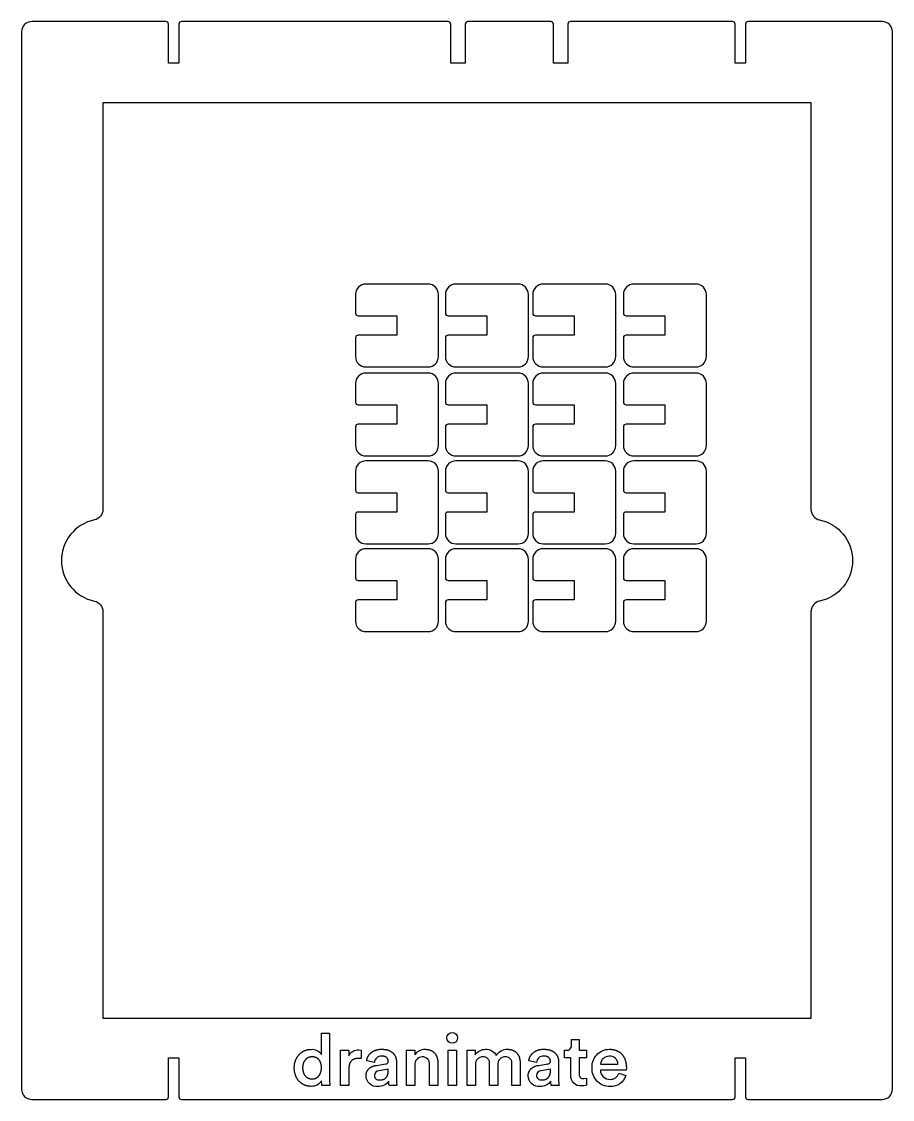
# Model space of a CAD drawing. Extents: x -4423 to 2541, y -1262 to 980.
# Drawn here: x 948.6 to 1215.3, y -511.1 to -180.9 of the extents above; entities that cross this region are included whole.
import ezdxf

# ---------------------------------------------------------------- set-up
doc = ezdxf.new("R2010")
doc.units = 0
for name, color, linetype in [('FAB$LOGO$LOGO_LINES', 7, 'CONTINUOUS'), ('FAB$SURFACE-2', 5, 'CONTINUOUS'), ('FAB$WEDGE', 5, 'CONTINUOUS')]:
    doc.layers.add(name, color=color, linetype=linetype)

msp = doc.modelspace()

# ---------------------------------------------------------------- linework, layer by layer
at = {"layer": 'FAB$LOGO$LOGO_LINES', "color": 7}
for points in [[(1042.88, -504.82, 0.028028), (1042.99, -506.79), (1040.53, -506.79), (1040.42, -505.4, -0.270503), (1037.26, -507.06), (1037.11, -507.06), (1036.97, -507.05), (1036.83, -507.04), (1036.69, -507.03), (1036.55, -507.01), (1036.41, -506.99), (1036.28, -506.97), (1036.15, -506.95), (1036.01, -506.92), (1035.88, -506.88), (1035.76, -506.85), (1035.63, -506.81), (1035.5, -506.77), (1035.38, -506.72), (1035.26, -506.68), (1035.14, -506.63), (1035.02, -506.57), (1034.91, -506.52), (1034.79, -506.46), (1034.68, -506.39), (1034.57, -506.33), (1034.47, -506.26), (1034.36, -506.19), (1034.26, -506.12), (1034.16, -506.04), (1034.06, -505.96), (1033.96, -505.88), (1033.86, -505.79), (1033.77, -505.71), (1033.68, -505.62), (1033.59, -505.53), (1033.51, -505.43), (1033.42, -505.34), (1033.34, -505.24), (1033.26, -505.14), (1033.18, -505.03), (1033.11, -504.93), (1033.04, -504.82), (1032.97, -504.71), (1032.9, -504.6), (1032.84, -504.48), (1032.77, -504.37), (1032.71, -504.25), (1032.66, -504.13), (1032.6, -504.01), (1032.55, -503.88), (1032.5, -503.76), (1032.45, -503.63), (1032.41, -503.5), (1032.37, -503.37), (1032.33, -503.24), (1032.29, -503.1), (1032.26, -502.97), (1032.23, -502.83), (1032.2, -502.69), (1032.17, -502.55), (1032.15, -502.41), (1032.13, -502.26), (1032.12, -502.12), (1032.1, -501.97), (1032.09, -501.82), (1032.09, -501.67), (1032.08, -501.52), (1032.08, -501.37), (1032.08, -501.22), (1032.09, -501.08), (1032.09, -500.94), (1032.1, -500.8), (1032.12, -500.65), (1032.13, -500.51), (1032.15, -500.38), (1032.18, -500.24), (1032.2, -500.1), (1032.23, -499.97), (1032.26, -499.83), (1032.29, -499.7), (1032.33, -499.57), (1032.37, -499.44), (1032.41, -499.31), (1032.45, -499.18), (1032.5, -499.06), (1032.55, -498.93), (1032.6, -498.81), (1032.66, -498.69), (1032.72, -498.57), (1032.78, -498.45), (1032.84, -498.34), (1032.9, -498.22), (1032.97, -498.11), (1033.04, -498), (1033.11, -497.89), (1033.19, -497.79), (1033.26, -497.68), (1033.34, -497.58), (1033.43, -497.48), (1033.51, -497.39), (1033.59, -497.29), (1033.68, -497.2), (1033.77, -497.11), (1033.87, -497.02), (1033.96, -496.94), (1034.06, -496.85), (1034.16, -496.77), (1034.26, -496.7), (1034.36, -496.62), (1034.46, -496.55), (1034.57, -496.48), (1034.68, -496.41), (1034.79, -496.35), (1034.9, -496.29), (1035.02, -496.23), (1035.13, -496.17), (1035.25, -496.12), (1035.37, -496.07), (1035.49, -496.03), (1035.61, -495.98), (1035.74, -495.94), (1035.86, -495.91), (1035.99, -495.87), (1036.12, -495.84), (1036.25, -495.82), (1036.39, -495.79), (1036.52, -495.77), (1036.66, -495.76), (1036.79, -495.74), (1036.93, -495.73), (1037.07, -495.73), (1037.21, -495.73, -0.290587), (1040.38, -497.28), (1040.38, -490.77), (1042.88, -490.77)], [(1119.35, -496.01), (1121.58, -496.01), (1121.58, -498.29), (1119.35, -498.29), (1119.35, -503.3, 0.524339), (1120.72, -504.65), (1121.61, -504.56), (1121.61, -506.68, -0.099392), (1120.04, -506.92, -0.466482), (1116.8, -503.72), (1116.8, -498.29), (1114.81, -498.29), (1114.81, -496.01), (1115.37, -496.01, 0.472783), (1117.03, -494.33), (1117.03, -492.72), (1119.35, -492.72)], [(1052.55, -498.56), (1051.71, -498.49), (1051.61, -498.49), (1051.52, -498.5), (1051.43, -498.5), (1051.35, -498.51), (1051.26, -498.51), (1051.17, -498.52), (1051.09, -498.53), (1051.01, -498.55), (1050.93, -498.56), (1050.85, -498.58), (1050.77, -498.59), (1050.7, -498.61), (1050.63, -498.63), (1050.55, -498.66), (1050.48, -498.68), (1050.41, -498.7), (1050.35, -498.73), (1050.28, -498.76), (1050.21, -498.79), (1050.15, -498.82), (1050.09, -498.85), (1050.03, -498.89), (1049.97, -498.93), (1049.91, -498.96), (1049.86, -499), (1049.8, -499.04), (1049.75, -499.09), (1049.7, -499.13), (1049.65, -499.18), (1049.6, -499.22), (1049.56, -499.27), (1049.51, -499.32), (1049.47, -499.37), (1049.42, -499.42), (1049.38, -499.48), (1049.34, -499.53), (1049.31, -499.59), (1049.27, -499.65), (1049.23, -499.71), (1049.2, -499.77), (1049.17, -499.83), (1049.14, -499.9), (1049.11, -499.96), (1049.08, -500.03), (1049.05, -500.1), (1049.03, -500.17), (1049, -500.24), (1048.98, -500.31), (1048.96, -500.39), (1048.94, -500.46), (1048.92, -500.54), (1048.9, -500.62), (1048.89, -500.7), (1048.87, -500.78), (1048.86, -500.86), (1048.85, -500.94), (1048.83, -501.11), (1048.82, -501.29), (1048.81, -501.47), (1048.81, -501.66), (1048.81, -506.79), (1046.24, -506.79), (1046.24, -496.01), (1048.74, -496.01), (1048.74, -497.74, -0.304355), (1051.86, -495.88), (1052.55, -495.95)], [(1057.3, -500.62), (1060.07, -500.2, 0.440904), (1060.87, -499.42), (1060.87, -499.38), (1060.86, -499.34), (1060.86, -499.3), (1060.86, -499.25), (1060.86, -499.21), (1060.85, -499.17), (1060.84, -499.13), (1060.84, -499.09), (1060.83, -499.05), (1060.82, -499.01), (1060.81, -498.97), (1060.8, -498.93), (1060.79, -498.9), (1060.78, -498.86), (1060.76, -498.82), (1060.75, -498.78), (1060.73, -498.75), (1060.72, -498.71), (1060.7, -498.68), (1060.68, -498.64), (1060.66, -498.61), (1060.64, -498.57), (1060.62, -498.54), (1060.6, -498.51), (1060.57, -498.47), (1060.55, -498.44), (1060.52, -498.41), (1060.5, -498.38), (1060.47, -498.35), (1060.44, -498.32), (1060.41, -498.29), (1060.38, -498.26), (1060.35, -498.24), (1060.32, -498.21), (1060.28, -498.18), (1060.25, -498.16), (1060.21, -498.13), (1060.17, -498.11), (1060.14, -498.09), (1060.1, -498.06), (1060.06, -498.04), (1060.02, -498.02), (1059.97, -498), (1059.93, -497.98), (1059.89, -497.96), (1059.84, -497.95), (1059.79, -497.93), (1059.75, -497.91), (1059.7, -497.9), (1059.65, -497.88), (1059.6, -497.87), (1059.54, -497.86), (1059.49, -497.85), (1059.44, -497.84), (1059.38, -497.83), (1059.32, -497.82), (1059.27, -497.81), (1059.21, -497.8), (1059.15, -497.8), (1059.09, -497.79), (1058.96, -497.79), (1058.83, -497.79, 0.416501), (1056.62, -499.73), (1054.27, -499.2), (1054.28, -499.11), (1054.3, -499.03), (1054.31, -498.94), (1054.33, -498.86), (1054.35, -498.77), (1054.37, -498.68), (1054.39, -498.6), (1054.42, -498.52), (1054.44, -498.43), (1054.47, -498.35), (1054.5, -498.27), (1054.54, -498.19), (1054.57, -498.11), (1054.61, -498.03), (1054.65, -497.95), (1054.69, -497.87), (1054.74, -497.79), (1054.78, -497.71), (1054.83, -497.64), (1054.88, -497.56), (1054.93, -497.49), (1054.98, -497.41), (1055.04, -497.34), (1055.1, -497.27), (1055.15, -497.2), (1055.22, -497.13), (1055.28, -497.06), (1055.34, -497), (1055.41, -496.93), (1055.48, -496.87), (1055.55, -496.81), (1055.62, -496.74), (1055.69, -496.68), (1055.77, -496.63), (1055.85, -496.57), (1055.93, -496.51), (1056.01, -496.46), (1056.09, -496.41), (1056.17, -496.36), (1056.26, -496.31), (1056.35, -496.26), (1056.44, -496.21), (1056.53, -496.17), (1056.62, -496.12), (1056.71, -496.08), (1056.81, -496.04), (1056.91, -496.01), (1057.01, -495.97), (1057.11, -495.94), (1057.21, -495.91), (1057.32, -495.88), (1057.42, -495.85), (1057.53, -495.82), (1057.64, -495.8), (1057.75, -495.78), (1057.86, -495.76), (1057.97, -495.74), (1058.09, -495.73), (1058.2, -495.71), (1058.32, -495.7), (1058.44, -495.69), (1058.56, -495.69), (1058.68, -495.68), (1058.81, -495.68), (1058.96, -495.68), (1059.11, -495.69), (1059.26, -495.69), (1059.41, -495.7), (1059.55, -495.72), (1059.69, -495.73), (1059.83, -495.75), (1059.96, -495.77), (1060.09, -495.79), (1060.22, -495.81), (1060.34, -495.84), (1060.46, -495.87), (1060.58, -495.9), (1060.7, -495.94), (1060.81, -495.97), (1060.92, -496.01), (1061.03, -496.05), (1061.14, -496.09), (1061.24, -496.14), (1061.34, -496.18), (1061.44, -496.23), (1061.53, -496.28), (1061.63, -496.34), (1061.72, -496.39), (1061.8, -496.45), (1061.89, -496.51), (1061.97, -496.57), (1062.05, -496.63), (1062.13, -496.69), (1062.2, -496.76), (1062.27, -496.82), (1062.34, -496.89), (1062.41, -496.96), (1062.48, -497.03), (1062.54, -497.11), (1062.6, -497.18), (1062.66, -497.26), (1062.71, -497.33), (1062.76, -497.41), (1062.82, -497.49), (1062.86, -497.57), (1062.91, -497.66), (1062.95, -497.74), (1063, -497.82), (1063.03, -497.91), (1063.07, -498), (1063.11, -498.09), (1063.14, -498.18), (1063.17, -498.27), (1063.2, -498.36), (1063.23, -498.45), (1063.25, -498.54), (1063.27, -498.64), (1063.29, -498.73), (1063.31, -498.82), (1063.33, -498.92), (1063.34, -499.02), (1063.36, -499.11), (1063.37, -499.21), (1063.37, -499.31), (1063.38, -499.41), (1063.39, -499.51), (1063.39, -499.61), (1063.39, -499.71), (1063.39, -505.07, 0.044256), (1063.52, -506.79), (1061.13, -506.79, -0.057621), (1061.02, -505.42, -0.265506), (1057.7, -507.12, -0.427996), (1054.05, -503.87), (1054.05, -503.78), (1054.06, -503.69), (1054.06, -503.61), (1054.07, -503.52), (1054.08, -503.43), (1054.09, -503.35), (1054.1, -503.27), (1054.12, -503.19), (1054.13, -503.11), (1054.15, -503.03), (1054.17, -502.95), (1054.19, -502.88), (1054.22, -502.8), (1054.24, -502.73), (1054.27, -502.66), (1054.3, -502.59), (1054.33, -502.52), (1054.37, -502.45), (1054.4, -502.38), (1054.44, -502.32), (1054.47, -502.25), (1054.51, -502.19), (1054.55, -502.13), (1054.6, -502.07), (1054.64, -502.01), (1054.69, -501.95), (1054.73, -501.89), (1054.78, -501.83), (1054.83, -501.78), (1054.88, -501.73), (1054.93, -501.67), (1054.99, -501.62), (1055.04, -501.57), (1055.1, -501.52), (1055.16, -501.48), (1055.22, -501.43), (1055.28, -501.38), (1055.34, -501.34), (1055.4, -501.3), (1055.47, -501.26), (1055.53, -501.22), (1055.6, -501.18), (1055.67, -501.14), (1055.74, -501.1), (1055.81, -501.07), (1055.88, -501.03), (1055.95, -501), (1056.02, -500.97), (1056.09, -500.94), (1056.17, -500.91), (1056.25, -500.88), (1056.32, -500.85), (1056.48, -500.8), (1056.64, -500.75), (1056.8, -500.71), (1056.96, -500.68), (1057.13, -500.64)], [(1069.05, -506.79), (1066.49, -506.79), (1066.49, -496.01), (1068.99, -496.01), (1068.99, -497.45, -0.272827), (1072.17, -495.7), (1072.3, -495.71), (1072.42, -495.71), (1072.54, -495.72), (1072.65, -495.73), (1072.77, -495.74), (1072.88, -495.75), (1072.99, -495.77), (1073.1, -495.79), (1073.2, -495.81), (1073.31, -495.84), (1073.41, -495.87), (1073.51, -495.9), (1073.61, -495.93), (1073.71, -495.96), (1073.8, -496), (1073.89, -496.04), (1073.98, -496.08), (1074.07, -496.12), (1074.16, -496.17), (1074.24, -496.22), (1074.33, -496.27), (1074.41, -496.32), (1074.49, -496.38), (1074.56, -496.43), (1074.64, -496.49), (1074.71, -496.55), (1074.78, -496.61), (1074.85, -496.68), (1074.92, -496.74), (1074.98, -496.81), (1075.05, -496.88), (1075.11, -496.95), (1075.17, -497.03), (1075.23, -497.1), (1075.28, -497.18), (1075.33, -497.26), (1075.39, -497.33), (1075.44, -497.42), (1075.48, -497.5), (1075.53, -497.58), (1075.57, -497.67), (1075.62, -497.76), (1075.66, -497.85), (1075.7, -497.94), (1075.73, -498.03), (1075.77, -498.12), (1075.8, -498.21), (1075.83, -498.31), (1075.86, -498.41), (1075.89, -498.5), (1075.91, -498.6), (1075.93, -498.7), (1075.96, -498.8), (1075.98, -498.91), (1075.99, -499.01), (1076.01, -499.11), (1076.02, -499.22), (1076.04, -499.32), (1076.05, -499.43), (1076.05, -499.54), (1076.06, -499.76), (1076.07, -499.98), (1076.07, -506.79), (1073.5, -506.79), (1073.5, -500.42, 0.480928), (1071.29, -498.03, 0.450128), (1069.05, -500.57)], [(1085.05, -506.79), (1085.05, -496.01), (1087.51, -496.01), (1087.51, -497.39, -0.261725), (1090.69, -495.7, -0.302787), (1093.93, -497.61, -0.284526), (1097.42, -495.7), (1097.51, -495.71), (1097.6, -495.71), (1097.69, -495.71), (1097.79, -495.72), (1097.88, -495.73), (1097.97, -495.74), (1098.06, -495.75), (1098.14, -495.76), (1098.23, -495.78), (1098.32, -495.8), (1098.41, -495.82), (1098.5, -495.84), (1098.58, -495.86), (1098.67, -495.89), (1098.75, -495.91), (1098.84, -495.94), (1098.92, -495.97), (1099, -496.01), (1099.09, -496.04), (1099.17, -496.08), (1099.25, -496.12), (1099.33, -496.16), (1099.4, -496.2), (1099.48, -496.25), (1099.56, -496.29), (1099.63, -496.34), (1099.71, -496.39), (1099.78, -496.45), (1099.85, -496.5), (1099.92, -496.56), (1099.99, -496.62), (1100.05, -496.68), (1100.12, -496.74), (1100.18, -496.81), (1100.25, -496.88), (1100.31, -496.95), (1100.37, -497.02), (1100.43, -497.09), (1100.48, -497.17), (1100.54, -497.25), (1100.59, -497.33), (1100.64, -497.41), (1100.69, -497.5), (1100.74, -497.58), (1100.78, -497.67), (1100.83, -497.76), (1100.87, -497.86), (1100.91, -497.95), (1100.94, -498.05), (1100.98, -498.15), (1101.01, -498.26), (1101.04, -498.36), (1101.07, -498.47), (1101.1, -498.58), (1101.12, -498.69), (1101.14, -498.8), (1101.16, -498.92), (1101.18, -499.04), (1101.19, -499.16), (1101.21, -499.28), (1101.22, -499.41), (1101.22, -499.54), (1101.23, -499.67), (1101.23, -499.8), (1101.23, -506.79), (1098.75, -506.79), (1098.75, -500.22, 0.472233), (1096.67, -498.01, 0.433881), (1094.43, -500.4), (1094.43, -506.79), (1091.91, -506.79), (1091.91, -500.22, 0.472633), (1089.83, -498.01, 0.444587), (1087.6, -500.4), (1087.6, -506.79)], [(1106.96, -500.62), (1109.72, -500.2, 0.440904), (1110.52, -499.42), (1110.52, -499.38), (1110.52, -499.34), (1110.52, -499.3), (1110.51, -499.25), (1110.51, -499.21), (1110.5, -499.17), (1110.5, -499.13), (1110.49, -499.09), (1110.48, -499.05), (1110.47, -499.01), (1110.46, -498.97), (1110.45, -498.93), (1110.44, -498.9), (1110.43, -498.86), (1110.42, -498.82), (1110.4, -498.78), (1110.39, -498.75), (1110.37, -498.71), (1110.35, -498.68), (1110.33, -498.64), (1110.31, -498.61), (1110.29, -498.57), (1110.27, -498.54), (1110.25, -498.51), (1110.23, -498.47), (1110.2, -498.44), (1110.18, -498.41), (1110.15, -498.38), (1110.12, -498.35), (1110.09, -498.32), (1110.06, -498.29), (1110.03, -498.26), (1110, -498.24), (1109.97, -498.21), (1109.94, -498.18), (1109.9, -498.16), (1109.87, -498.13), (1109.83, -498.11), (1109.79, -498.09), (1109.75, -498.06), (1109.71, -498.04), (1109.67, -498.02), (1109.63, -498), (1109.58, -497.98), (1109.54, -497.96), (1109.49, -497.95), (1109.45, -497.93), (1109.4, -497.91), (1109.35, -497.9), (1109.3, -497.88), (1109.25, -497.87), (1109.2, -497.86), (1109.15, -497.85), (1109.09, -497.84), (1109.04, -497.83), (1108.98, -497.82), (1108.92, -497.81), (1108.86, -497.8), (1108.8, -497.8), (1108.74, -497.79), (1108.61, -497.79), (1108.48, -497.79, 0.416501), (1106.27, -499.73), (1103.93, -499.2), (1103.94, -499.11), (1103.95, -499.03), (1103.96, -498.94), (1103.98, -498.86), (1104, -498.77), (1104.02, -498.68), (1104.04, -498.6), (1104.07, -498.52), (1104.1, -498.43), (1104.13, -498.35), (1104.16, -498.27), (1104.19, -498.19), (1104.23, -498.11), (1104.26, -498.03), (1104.3, -497.95), (1104.35, -497.87), (1104.39, -497.79), (1104.43, -497.71), (1104.48, -497.64), (1104.53, -497.56), (1104.58, -497.49), (1104.64, -497.41), (1104.69, -497.34), (1104.75, -497.27), (1104.81, -497.2), (1104.87, -497.13), (1104.93, -497.06), (1105, -497), (1105.06, -496.93), (1105.13, -496.87), (1105.2, -496.81), (1105.27, -496.74), (1105.35, -496.68), (1105.42, -496.63), (1105.5, -496.57), (1105.58, -496.51), (1105.66, -496.46), (1105.74, -496.41), (1105.83, -496.36), (1105.91, -496.31), (1106, -496.26), (1106.09, -496.21), (1106.18, -496.17), (1106.27, -496.12), (1106.37, -496.08), (1106.46, -496.04), (1106.56, -496.01), (1106.66, -495.97), (1106.76, -495.94), (1106.86, -495.91), (1106.97, -495.88), (1107.07, -495.85), (1107.18, -495.82), (1107.29, -495.8), (1107.4, -495.78), (1107.51, -495.76), (1107.63, -495.74), (1107.74, -495.73), (1107.86, -495.71), (1107.98, -495.7), (1108.1, -495.69), (1108.22, -495.69), (1108.34, -495.68), (1108.46, -495.68), (1108.62, -495.68), (1108.77, -495.69), (1108.92, -495.69), (1109.06, -495.7), (1109.2, -495.72), (1109.34, -495.73), (1109.48, -495.75), (1109.61, -495.77), (1109.74, -495.79), (1109.87, -495.81), (1110, -495.84), (1110.12, -495.87), (1110.24, -495.9), (1110.35, -495.94), (1110.47, -495.97), (1110.58, -496.01), (1110.69, -496.05), (1110.79, -496.09), (1110.9, -496.14), (1111, -496.18), (1111.09, -496.23), (1111.19, -496.28), (1111.28, -496.34), (1111.37, -496.39), (1111.46, -496.45), (1111.54, -496.51), (1111.62, -496.57), (1111.7, -496.63), (1111.78, -496.69), (1111.86, -496.76), (1111.93, -496.82), (1112, -496.89), (1112.06, -496.96), (1112.13, -497.03), (1112.19, -497.11), (1112.25, -497.18), (1112.31, -497.26), (1112.37, -497.33), (1112.42, -497.41), (1112.47, -497.49), (1112.52, -497.57), (1112.56, -497.66), (1112.61, -497.74), (1112.65, -497.82), (1112.69, -497.91), (1112.73, -498), (1112.76, -498.09), (1112.79, -498.18), (1112.82, -498.27), (1112.85, -498.36), (1112.88, -498.45), (1112.9, -498.54), (1112.93, -498.64), (1112.95, -498.73), (1112.97, -498.82), (1112.98, -498.92), (1113, -499.02), (1113.01, -499.11), (1113.02, -499.21), (1113.03, -499.31), (1113.03, -499.41), (1113.04, -499.51), (1113.04, -499.61), (1113.04, -499.71), (1113.04, -505.07, 0.044256), (1113.18, -506.79), (1110.79, -506.79, -0.057621), (1110.68, -505.42, -0.265506), (1107.36, -507.12, -0.427996), (1103.7, -503.87), (1103.71, -503.78), (1103.71, -503.69), (1103.71, -503.61), (1103.72, -503.52), (1103.73, -503.43), (1103.74, -503.35), (1103.75, -503.27), (1103.77, -503.19), (1103.79, -503.11), (1103.8, -503.03), (1103.83, -502.95), (1103.85, -502.88), (1103.87, -502.8), (1103.9, -502.73), (1103.93, -502.66), (1103.95, -502.59), (1103.99, -502.52), (1104.02, -502.45), (1104.05, -502.38), (1104.09, -502.32), (1104.13, -502.25), (1104.17, -502.19), (1104.21, -502.13), (1104.25, -502.07), (1104.29, -502.01), (1104.34, -501.95), (1104.39, -501.89), (1104.43, -501.83), (1104.48, -501.78), (1104.54, -501.73), (1104.59, -501.67), (1104.64, -501.62), (1104.7, -501.57), (1104.75, -501.52), (1104.81, -501.48), (1104.87, -501.43), (1104.93, -501.38), (1104.99, -501.34), (1105.06, -501.3), (1105.12, -501.26), (1105.19, -501.22), (1105.25, -501.18), (1105.32, -501.14), (1105.39, -501.1), (1105.46, -501.07), (1105.53, -501.03), (1105.6, -501), (1105.67, -500.97), (1105.75, -500.94), (1105.82, -500.91), (1105.9, -500.88), (1105.98, -500.85), (1106.13, -500.8), (1106.29, -500.75), (1106.45, -500.71), (1106.62, -500.68), (1106.79, -500.64)], [(1133.64, -503.72, -0.34179), (1128.78, -507.12, -0.436662), (1123.27, -501.35, -0.420381), (1128.51, -495.68), (1128.66, -495.68), (1128.82, -495.69), (1128.97, -495.7), (1129.12, -495.71), (1129.26, -495.72), (1129.41, -495.74), (1129.55, -495.76), (1129.69, -495.78), (1129.83, -495.81), (1129.96, -495.84), (1130.1, -495.87), (1130.23, -495.91), (1130.36, -495.95), (1130.49, -495.99), (1130.61, -496.03), (1130.73, -496.08), (1130.85, -496.13), (1130.97, -496.18), (1131.09, -496.24), (1131.2, -496.29), (1131.31, -496.36), (1131.42, -496.42), (1131.53, -496.49), (1131.64, -496.56), (1131.74, -496.63), (1131.84, -496.7), (1131.94, -496.78), (1132.03, -496.86), (1132.12, -496.94), (1132.21, -497.03), (1132.3, -497.11), (1132.39, -497.2), (1132.47, -497.3), (1132.55, -497.39), (1132.63, -497.49), (1132.71, -497.59), (1132.78, -497.69), (1132.85, -497.8), (1132.92, -497.9), (1132.99, -498.01), (1133.05, -498.12), (1133.11, -498.24), (1133.17, -498.35), (1133.22, -498.47), (1133.28, -498.59), (1133.33, -498.72), (1133.38, -498.84), (1133.42, -498.97), (1133.46, -499.1), (1133.5, -499.23), (1133.54, -499.36), (1133.58, -499.5), (1133.61, -499.64), (1133.64, -499.78), (1133.66, -499.92), (1133.69, -500.06), (1133.71, -500.21), (1133.73, -500.36), (1133.74, -500.51), (1133.75, -500.66), (1133.76, -500.81), (1133.77, -500.97), (1133.78, -501.12), (1133.78, -501.28), (1133.71, -502.1), (1125.83, -502.1, 0.412577), (1128.78, -504.91, 0.356659), (1131.48, -503.03)], [(1131.19, -500.22, 0.44237), (1128.53, -497.83, 0.398066), (1125.9, -500.22)], [(1060.87, -502.32), (1060.87, -501.83), (1058.06, -502.26, 0.400878), (1056.62, -503.72, 0.439868), (1058.19, -505.11), (1058.32, -505.11), (1058.46, -505.1), (1058.59, -505.09), (1058.65, -505.08), (1058.72, -505.08), (1058.78, -505.07), (1058.84, -505.06), (1058.91, -505.05), (1058.97, -505.03), (1059.03, -505.02), (1059.09, -505), (1059.15, -504.99), (1059.21, -504.97), (1059.27, -504.95), (1059.33, -504.93), (1059.39, -504.91), (1059.45, -504.89), (1059.5, -504.86), (1059.56, -504.84), (1059.61, -504.81), (1059.67, -504.78), (1059.72, -504.75), (1059.77, -504.72), (1059.83, -504.69), (1059.88, -504.65), (1059.92, -504.62), (1059.97, -504.58), (1060.02, -504.54), (1060.07, -504.5), (1060.11, -504.46), (1060.16, -504.42), (1060.2, -504.37), (1060.24, -504.33), (1060.28, -504.28), (1060.32, -504.23), (1060.36, -504.18), (1060.4, -504.13), (1060.43, -504.07), (1060.47, -504.02), (1060.5, -503.96), (1060.54, -503.9), (1060.57, -503.84), (1060.6, -503.78), (1060.62, -503.71), (1060.65, -503.64), (1060.68, -503.58), (1060.7, -503.51), (1060.72, -503.43), (1060.74, -503.36), (1060.76, -503.28), (1060.78, -503.21), (1060.8, -503.13), (1060.81, -503.04), (1060.82, -502.96), (1060.83, -502.88), (1060.84, -502.79), (1060.85, -502.7), (1060.86, -502.61), (1060.86, -502.51), (1060.87, -502.42)], [(1110.52, -502.32), (1110.52, -501.83), (1107.71, -502.26, 0.400878), (1106.27, -503.72, 0.439868), (1107.84, -505.11), (1107.98, -505.11), (1108.11, -505.1), (1108.24, -505.09), (1108.31, -505.08), (1108.37, -505.08), (1108.43, -505.07), (1108.5, -505.06), (1108.56, -505.05), (1108.62, -505.03), (1108.69, -505.02), (1108.75, -505), (1108.81, -504.99), (1108.87, -504.97), (1108.93, -504.95), (1108.99, -504.93), (1109.04, -504.91), (1109.1, -504.89), (1109.16, -504.86), (1109.21, -504.84), (1109.27, -504.81), (1109.32, -504.78), (1109.38, -504.75), (1109.43, -504.72), (1109.48, -504.69), (1109.53, -504.65), (1109.58, -504.62), (1109.63, -504.58), (1109.67, -504.54), (1109.72, -504.5), (1109.77, -504.46), (1109.81, -504.42), (1109.85, -504.37), (1109.9, -504.33), (1109.94, -504.28), (1109.98, -504.23), (1110.02, -504.18), (1110.05, -504.13), (1110.09, -504.07), (1110.12, -504.02), (1110.16, -503.96), (1110.19, -503.9), (1110.22, -503.84), (1110.25, -503.78), (1110.28, -503.71), (1110.3, -503.64), (1110.33, -503.58), (1110.35, -503.51), (1110.38, -503.43), (1110.4, -503.36), (1110.42, -503.28), (1110.43, -503.21), (1110.45, -503.13), (1110.46, -503.04), (1110.48, -502.96), (1110.49, -502.88), (1110.5, -502.79), (1110.51, -502.7), (1110.51, -502.61), (1110.52, -502.51), (1110.52, -502.42)]]:
    msp.add_lwpolyline(points, format="xyb", close=True, dxfattribs=at)
for points in [[(1037.54, -504.8), (1037.62, -504.8), (1037.7, -504.8), (1037.78, -504.79), (1037.85, -504.78), (1037.93, -504.77), (1038, -504.76), (1038.08, -504.75), (1038.15, -504.74), (1038.22, -504.72), (1038.29, -504.7), (1038.36, -504.68), (1038.43, -504.66), (1038.5, -504.63), (1038.57, -504.61), (1038.63, -504.58), (1038.7, -504.55), (1038.76, -504.52), (1038.83, -504.49), (1038.89, -504.45), (1038.95, -504.41), (1039.01, -504.38), (1039.07, -504.34), (1039.13, -504.29), (1039.19, -504.25), (1039.24, -504.21), (1039.3, -504.16), (1039.35, -504.11), (1039.4, -504.06), (1039.46, -504.01), (1039.51, -503.96), (1039.56, -503.9), (1039.6, -503.85), (1039.65, -503.79), (1039.69, -503.73), (1039.74, -503.67), (1039.78, -503.61), (1039.82, -503.54), (1039.86, -503.48), (1039.9, -503.41), (1039.94, -503.34), (1039.98, -503.28), (1040.01, -503.2), (1040.04, -503.13), (1040.08, -503.06), (1040.11, -502.99), (1040.14, -502.91), (1040.16, -502.83), (1040.19, -502.76), (1040.21, -502.68), (1040.24, -502.6), (1040.26, -502.51), (1040.28, -502.43), (1040.3, -502.35), (1040.32, -502.26), (1040.33, -502.17), (1040.35, -502.09), (1040.36, -502), (1040.37, -501.91), (1040.38, -501.82), (1040.39, -501.73), (1040.39, -501.63), (1040.4, -501.54), (1040.4, -501.44), (1040.4, -501.35), (1040.4, -501.25), (1040.4, -501.16), (1040.39, -501.06), (1040.39, -500.97), (1040.38, -500.88), (1040.37, -500.79), (1040.36, -500.7), (1040.35, -500.61), (1040.33, -500.53), (1040.32, -500.44), (1040.3, -500.36), (1040.28, -500.28), (1040.26, -500.19), (1040.24, -500.11), (1040.22, -500.03), (1040.19, -499.96), (1040.17, -499.88), (1040.14, -499.81), (1040.11, -499.73), (1040.08, -499.66), (1040.05, -499.59), (1040.02, -499.52), (1039.98, -499.45), (1039.95, -499.39), (1039.91, -499.32), (1039.87, -499.26), (1039.83, -499.19), (1039.79, -499.13), (1039.75, -499.07), (1039.7, -499.02), (1039.66, -498.96), (1039.61, -498.91), (1039.57, -498.85), (1039.52, -498.8), (1039.47, -498.75), (1039.42, -498.7), (1039.37, -498.65), (1039.31, -498.61), (1039.26, -498.56), (1039.2, -498.52), (1039.15, -498.48), (1039.09, -498.44), (1039.03, -498.4), (1038.97, -498.37), (1038.91, -498.33), (1038.85, -498.3), (1038.78, -498.27), (1038.72, -498.24), (1038.65, -498.21), (1038.59, -498.19), (1038.52, -498.16), (1038.45, -498.14), (1038.38, -498.12), (1038.31, -498.1), (1038.24, -498.08), (1038.17, -498.07), (1038.1, -498.05), (1038.03, -498.04), (1037.95, -498.03), (1037.88, -498.02), (1037.8, -498.01), (1037.72, -498.01), (1037.65, -498.01), (1037.57, -498.01), (1037.49, -498.01), (1037.41, -498.01), (1037.33, -498.01), (1037.26, -498.02), (1037.18, -498.03), (1037.11, -498.04), (1037.03, -498.05), (1036.96, -498.07), (1036.89, -498.08), (1036.81, -498.1), (1036.74, -498.12), (1036.67, -498.14), (1036.6, -498.16), (1036.54, -498.19), (1036.47, -498.21), (1036.4, -498.24), (1036.34, -498.27), (1036.27, -498.3), (1036.21, -498.34), (1036.14, -498.37), (1036.08, -498.41), (1036.02, -498.45), (1035.96, -498.49), (1035.9, -498.53), (1035.85, -498.57), (1035.79, -498.62), (1035.73, -498.66), (1035.68, -498.71), (1035.63, -498.76), (1035.58, -498.81), (1035.53, -498.86), (1035.48, -498.92), (1035.43, -498.97), (1035.38, -499.03), (1035.34, -499.09), (1035.29, -499.15), (1035.25, -499.21), (1035.21, -499.27), (1035.17, -499.34), (1035.13, -499.4), (1035.09, -499.47), (1035.05, -499.54), (1035.02, -499.61), (1034.98, -499.68), (1034.95, -499.75), (1034.92, -499.82), (1034.89, -499.9), (1034.87, -499.98), (1034.84, -500.05), (1034.82, -500.13), (1034.79, -500.21), (1034.77, -500.3), (1034.75, -500.38), (1034.73, -500.46), (1034.72, -500.55), (1034.7, -500.63), (1034.69, -500.72), (1034.68, -500.81), (1034.67, -500.9), (1034.66, -500.99), (1034.65, -501.09), (1034.65, -501.18), (1034.65, -501.27), (1034.65, -501.37), (1034.65, -501.47), (1034.65, -501.56), (1034.65, -501.65), (1034.66, -501.75), (1034.67, -501.84), (1034.68, -501.93), (1034.69, -502.02), (1034.7, -502.11), (1034.71, -502.2), (1034.73, -502.28), (1034.75, -502.37), (1034.76, -502.45), (1034.78, -502.53), (1034.81, -502.61), (1034.83, -502.69), (1034.85, -502.77), (1034.88, -502.85), (1034.91, -502.93), (1034.94, -503), (1034.97, -503.08), (1035, -503.15), (1035.03, -503.22), (1035.07, -503.29), (1035.1, -503.36), (1035.14, -503.43), (1035.18, -503.49), (1035.22, -503.56), (1035.26, -503.62), (1035.3, -503.68), (1035.35, -503.74), (1035.39, -503.8), (1035.44, -503.86), (1035.49, -503.91), (1035.54, -503.97), (1035.59, -504.02), (1035.64, -504.07), (1035.69, -504.12), (1035.75, -504.17), (1035.8, -504.21), (1035.86, -504.26), (1035.92, -504.3), (1035.98, -504.34), (1036.04, -504.38), (1036.1, -504.42), (1036.16, -504.45), (1036.22, -504.49), (1036.29, -504.52), (1036.35, -504.55), (1036.42, -504.58), (1036.49, -504.61), (1036.56, -504.64), (1036.63, -504.66), (1036.7, -504.68), (1036.77, -504.7), (1036.84, -504.72), (1036.92, -504.74), (1036.99, -504.75), (1037.07, -504.76), (1037.15, -504.77), (1037.22, -504.78), (1037.3, -504.79), (1037.38, -504.8), (1037.46, -504.8)], [(1079.19, -496.01), (1081.73, -496.01), (1081.73, -506.79), (1079.19, -506.79)]]:
    msp.add_lwpolyline(points, close=True, dxfattribs=at)
msp.add_circle((1080.45, -492.21), 1.66, dxfattribs=at)
at = {"layer": 'FAB$SURFACE-2'}
for p, q in [((1190.37, -205.76), (973.46, -205.76)), ((973.46, -205.76), (973.46, -330.41)), ((1190.37, -330.41), (1190.37, -205.76)), ((973.46, -361.52), (973.46, -486.18)), ((1190.37, -486.18), (1190.37, -361.52)), ((973.46, -486.18), (1190.37, -486.18))]:
    msp.add_line(p, q, dxfattribs=at)
msp.add_lwpolyline([(993.54, -193.57), (993.54, -181.66, 0.414214), (992.75, -180.87), (951.74, -180.87, 0.414214), (948.56, -184.04), (948.56, -507.89, 0.414214), (951.74, -511.07), (992.75, -511.07, 0.414214), (993.54, -510.28), (993.54, -498.37), (996.72, -498.37), (996.72, -510.28, 0.414213), (997.51, -511.07), (1166.32, -511.07, 0.414213), (1167.11, -510.28), (1167.11, -498.37), (1170.28, -498.37), (1170.28, -510.28, 0.414214), (1171.08, -511.07), (1212.09, -511.07, 0.414214), (1215.26, -507.89), (1215.26, -184.04, 0.414214), (1212.09, -180.87), (1171.08, -180.87, 0.414214), (1170.28, -181.66), (1170.28, -193.57), (1167.11, -193.57), (1167.11, -181.66, 0.414213), (1166.32, -180.87), (1116.67, -180.87, 0.414214), (1115.88, -181.66), (1115.88, -193.57), (1111.44, -193.57), (1111.44, -181.66, 0.414213), (1110.64, -180.87), (1085.24, -180.87, 0.414213), (1084.45, -181.66), (1084.45, -193.57), (1080, -193.57), (1080, -181.66, 0.414213), (1079.21, -180.87), (997.51, -180.87, 0.414213), (996.72, -181.66), (996.72, -193.57)], format="xyb", close=True, dxfattribs=at)
for points in [[(973.46, -330.41, -0.356394), (970.92, -333.53, 0.816497), (970.92, -358.41, -0.356394), (973.46, -361.52)], [(1190.37, -330.41, 0.356394), (1192.91, -333.53, -0.816497), (1192.91, -358.41, 0.356394), (1190.37, -361.52)]]:
    msp.add_lwpolyline(points, format="xyb", dxfattribs=at)
at = {"layer": 'FAB$WEDGE'}
for points in [[(1050.83, -277.75), (1050.83, -283.51, 0.414214), (1054, -286.69), (1073.05, -286.69, 0.414214), (1076.23, -283.51), (1076.23, -264.46, 0.414214), (1073.05, -261.29), (1054, -261.29, 0.414214), (1050.83, -264.46), (1050.83, -270.22, 0.414214), (1051.62, -271.01), (1063.53, -271.01), (1063.53, -276.96), (1051.62, -276.96, 0.414214)], [(1078.38, -277.75), (1078.38, -283.51, 0.414214), (1081.56, -286.69), (1100.61, -286.69, 0.414214), (1103.78, -283.51), (1103.78, -264.46, 0.414214), (1100.61, -261.29), (1081.56, -261.29, 0.414214), (1078.38, -264.46), (1078.38, -270.22, 0.414214), (1079.18, -271.01), (1091.08, -271.01), (1091.08, -276.96), (1079.18, -276.96, 0.414214)], [(1105.12, -277.75), (1105.12, -283.51, 0.414214), (1108.29, -286.69), (1127.34, -286.69, 0.414214), (1130.52, -283.51), (1130.52, -264.46, 0.414214), (1127.34, -261.29), (1108.29, -261.29, 0.414214), (1105.12, -264.46), (1105.12, -270.22, 0.414214), (1105.91, -271.01), (1117.82, -271.01), (1117.82, -276.96), (1105.91, -276.96, 0.414214)], [(1132.89, -277.75), (1132.89, -283.51, 0.414214), (1136.06, -286.69), (1155.11, -286.69, 0.414214), (1158.29, -283.51), (1158.29, -264.46, 0.414214), (1155.11, -261.29), (1136.06, -261.29, 0.414214), (1132.89, -264.46), (1132.89, -270.22, 0.414214), (1133.68, -271.01), (1145.59, -271.01), (1145.59, -276.96), (1133.68, -276.96, 0.414214)], [(1050.83, -305.02), (1050.83, -310.78, 0.414214), (1054, -313.95), (1073.05, -313.95, 0.414214), (1076.23, -310.78), (1076.23, -291.73, 0.414214), (1073.05, -288.55), (1054, -288.55, 0.414214), (1050.83, -291.73), (1050.83, -297.49, 0.414214), (1051.62, -298.28), (1063.53, -298.28), (1063.53, -304.22), (1051.62, -304.22, 0.414214)], [(1078.38, -305.02), (1078.38, -310.78, 0.414214), (1081.56, -313.95), (1100.61, -313.95, 0.414214), (1103.78, -310.78), (1103.78, -291.73, 0.414214), (1100.61, -288.55), (1081.56, -288.55, 0.414214), (1078.38, -291.73), (1078.38, -297.49, 0.414214), (1079.18, -298.28), (1091.08, -298.28), (1091.08, -304.22), (1079.18, -304.22, 0.414214)], [(1105.12, -305.02), (1105.12, -310.78, 0.414214), (1108.29, -313.95), (1127.34, -313.95, 0.414214), (1130.52, -310.78), (1130.52, -291.73, 0.414214), (1127.34, -288.55), (1108.29, -288.55, 0.414214), (1105.12, -291.73), (1105.12, -297.49, 0.414214), (1105.91, -298.28), (1117.82, -298.28), (1117.82, -304.22), (1105.91, -304.22, 0.414214)], [(1132.89, -305.02), (1132.89, -310.78, 0.414214), (1136.06, -313.95), (1155.11, -313.95, 0.414214), (1158.29, -310.78), (1158.29, -291.73, 0.414214), (1155.11, -288.55), (1136.06, -288.55, 0.414214), (1132.89, -291.73), (1132.89, -297.49, 0.414214), (1133.68, -298.28), (1145.59, -298.28), (1145.59, -304.22), (1133.68, -304.22, 0.414214)], [(1050.83, -331.92), (1050.83, -337.68, 0.414214), (1054, -340.86), (1073.05, -340.86, 0.414214), (1076.23, -337.68), (1076.23, -318.63, 0.414214), (1073.05, -315.46), (1054, -315.46, 0.414214), (1050.83, -318.63), (1050.83, -324.39, 0.414214), (1051.62, -325.19), (1063.53, -325.19), (1063.53, -331.13), (1051.62, -331.13, 0.414214)], [(1078.38, -331.92), (1078.38, -337.68, 0.414214), (1081.56, -340.86), (1100.61, -340.86, 0.414214), (1103.78, -337.68), (1103.78, -318.63, 0.414214), (1100.61, -315.46), (1081.56, -315.46, 0.414214), (1078.38, -318.63), (1078.38, -324.39, 0.414214), (1079.18, -325.19), (1091.08, -325.19), (1091.08, -331.13), (1079.18, -331.13, 0.414214)], [(1105.12, -331.92), (1105.12, -337.68, 0.414214), (1108.29, -340.86), (1127.34, -340.86, 0.414214), (1130.52, -337.68), (1130.52, -318.63, 0.414214), (1127.34, -315.46), (1108.29, -315.46, 0.414214), (1105.12, -318.63), (1105.12, -324.39, 0.414214), (1105.91, -325.19), (1117.82, -325.19), (1117.82, -331.13), (1105.91, -331.13, 0.414214)], [(1132.89, -331.92), (1132.89, -337.68, 0.414214), (1136.06, -340.86), (1155.11, -340.86, 0.414214), (1158.29, -337.68), (1158.29, -318.63, 0.414214), (1155.11, -315.46), (1136.06, -315.46, 0.414214), (1132.89, -318.63), (1132.89, -324.39, 0.414214), (1133.68, -325.19), (1145.59, -325.19), (1145.59, -331.13), (1133.68, -331.13, 0.414214)], [(1050.83, -358.83), (1050.83, -364.59, 0.414214), (1054, -367.77), (1073.05, -367.77, 0.414214), (1076.23, -364.59), (1076.23, -345.54, 0.414214), (1073.05, -342.37), (1054, -342.37, 0.414214), (1050.83, -345.54), (1050.83, -351.3, 0.414214), (1051.62, -352.09), (1063.53, -352.09), (1063.53, -358.04), (1051.62, -358.04, 0.414214)], [(1078.38, -358.83), (1078.38, -364.59, 0.414214), (1081.56, -367.77), (1100.61, -367.77, 0.414214), (1103.78, -364.59), (1103.78, -345.54, 0.414214), (1100.61, -342.37), (1081.56, -342.37, 0.414214), (1078.38, -345.54), (1078.38, -351.3, 0.414214), (1079.18, -352.09), (1091.08, -352.09), (1091.08, -358.04), (1079.18, -358.04, 0.414214)], [(1105.12, -358.83), (1105.12, -364.59, 0.414214), (1108.29, -367.77), (1127.34, -367.77, 0.414214), (1130.52, -364.59), (1130.52, -345.54, 0.414214), (1127.34, -342.37), (1108.29, -342.37, 0.414214), (1105.12, -345.54), (1105.12, -351.3, 0.414214), (1105.91, -352.09), (1117.82, -352.09), (1117.82, -358.04), (1105.91, -358.04, 0.414214)], [(1132.89, -358.83), (1132.89, -364.59, 0.414214), (1136.06, -367.77), (1155.11, -367.77, 0.414214), (1158.29, -364.59), (1158.29, -345.54, 0.414214), (1155.11, -342.37), (1136.06, -342.37, 0.414214), (1132.89, -345.54), (1132.89, -351.3, 0.414214), (1133.68, -352.09), (1145.59, -352.09), (1145.59, -358.04), (1133.68, -358.04, 0.414214)]]:
    msp.add_lwpolyline(points, format="xyb", close=True, dxfattribs=at)

doc.saveas('drawing.dxf')
